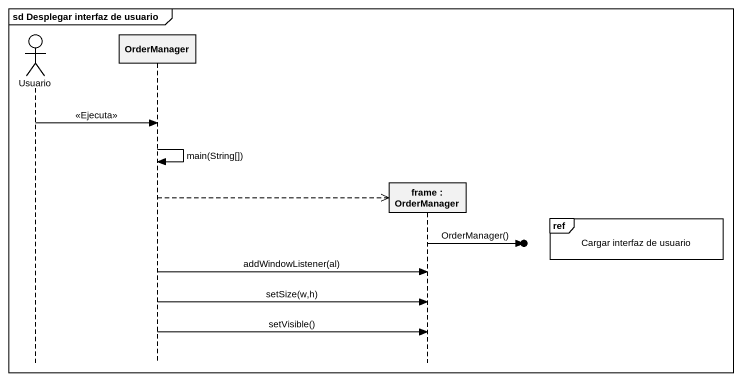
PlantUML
@startuml
mainframe sd Desplegar interfaz de usuario
hide footbox
actor Usuario
participant OrderManager
participant "frame : OrderManager" as frame_

Usuario -> OrderManager : <<Ejecuta>>
OrderManager -> OrderManager : main(String[])
OrderManager -->> frame_ **
ref over frame_ : Cargar interfaz de usuario
frame_ ->o] : OrderManager()
OrderManager -> frame_ : addWindowListener(al)
OrderManager -> frame_ : setSize(w,h)
OrderManager -> frame_ : setVisible()
@enduml
